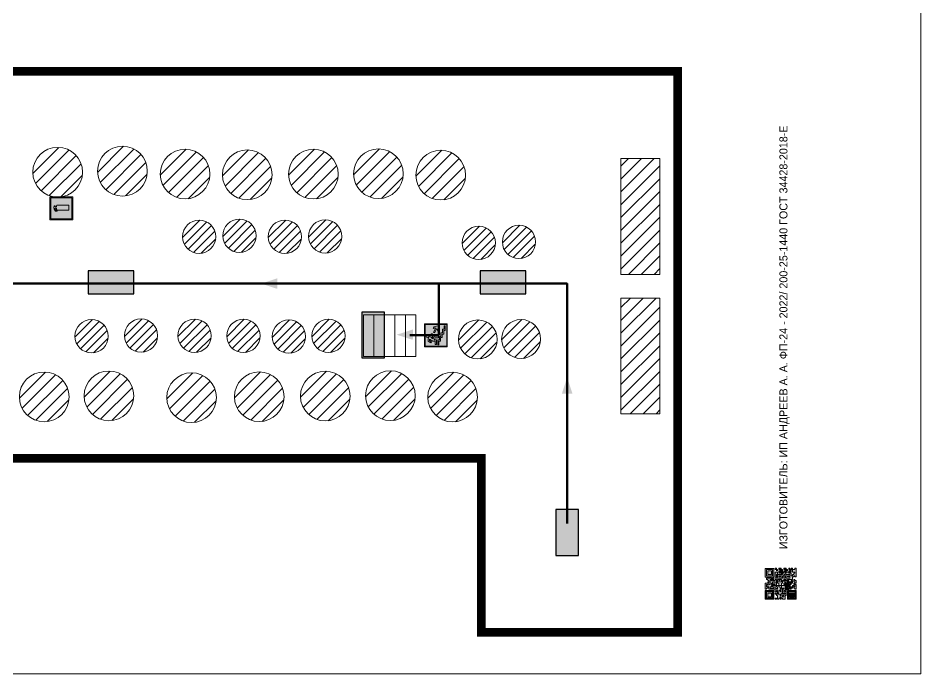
# Model space of a CAD drawing. Header units: millimetres. Extents: x 13810 to 67229, y 12374 to 21950.
# Drawn here: x 42202.8 to 42518.5, y 13759.9 to 13989.2 of the extents above; entities that cross this region are included whole.
import ezdxf

# ---------------------------------------------------------------- set-up
doc = ezdxf.new("R2010")
doc.units = ezdxf.units.MM
doc.layers.add('План_Штампы', color=7, linetype='Continuous')
doc.styles.add('обычный', font='arial.ttf')

# ---------------------------------------------------------------- blocks, each defined once
blk = doc.blocks.new('A$C32E8229D')
at = {"true_color": 0xffffff}
blk.add_hatch(color=7, dxfattribs=at).paths.add_polyline_path([(0, 0), (0, -8), (16, -8), (16, 0)])
h = blk.add_hatch(color=126)
h.paths.add_polyline_path([(0.2, -0.2), (15.8, -0.2), (15.8, -7.8), (0.2, -7.8)])
h.paths.add_polyline_path([(13.49, -2.05), (12.08, -2.05), (11.37, -2.63, 0.162397), (11.29, -2.84), (11.29, -3.63), (10.35, -3.63), (10.35, -4.05), (11.68, -4.05), (11.68, -3.48), (12.26, -4.28), (11.29, -5.1), (11.29, -6.78), (11.85, -6.78), (11.85, -5.44), (12.8, -4.64), (12.8, -5.94), (14.46, -5.94), (14.46, -5.39), (13.45, -5.39), (13.45, -3.97), (12.46, -2.59), (13.15, -2.59), (13.69, -3.34), (14.18, -3)], flags=16)
h.paths.add_polyline_path([(10.74, -1.82, 1), (11.8, -1.82, 1)], flags=16)
h.paths.add_polyline_path([(9.39, -3.59), (5.99, -3.59), (6.56, -3.03), (5.91, -3.03), (5.1, -3.83), (5.91, -4.64), (6.56, -4.64), (5.99, -4.09), (9.39, -4.09)], flags=16)
h.paths.add_polyline_path([(4.29, -1.08), (1.72, -1.08), (1.72, -6.6), (4.29, -6.6)], flags=16)
at = {"color": 126}
blk.add_lwpolyline([(16, -8), (0, -8), (0, 0), (16, 0)], close=True, dxfattribs=at)
blk = doc.blocks.new('A$C7B4425F7')
at = {"true_color": 0xffffff}
blk.add_hatch(color=7, dxfattribs=at).paths.add_polyline_path([(0, 0), (-16, 0), (-16, -8), (0, -8)])
h = blk.add_hatch(color=126)
h.paths.add_polyline_path([(-0.2, -0.2), (-15.8, -0.2), (-15.8, -7.8), (-0.2, -7.8)])
h.paths.add_polyline_path([(-11.76, -2.03), (-11.76, -3.66), (-11.17, -3.66, -0.568275), (-11.17, -6.18), (-12.58, -6.18), (-12.58, -2.03)], flags=16)
h.paths.add_polyline_path([(-13.33, -4.12, -0.495768), (-13.59, -6.18), (-15.03, -6.18), (-15.03, -2.03), (-13.59, -2.03, -0.487973)], flags=16)
h.paths.add_polyline_path([(-10.25, -2.03), (-9.48, -2.03), (-9.48, -6.18), (-10.25, -6.18)], flags=16)
h.paths.add_polyline_path([(-13.84, -3.69), (-14.24, -3.69), (-14.24, -3.03), (-13.9, -3.03, -0.692621)], flags=0)
h.paths.add_polyline_path([(-9.15, -2.03), (-8.4, -2.03), (-8.04, -3.07), (-7.68, -2.03), (-6.93, -2.03), (-7.64, -4.1), (-6.93, -6.18), (-7.68, -6.18), (-8.04, -5.14), (-8.4, -6.18), (-9.15, -6.18), (-8.44, -4.1)], flags=16)
h.paths.add_polyline_path([(-11.76, -4.46), (-11.42, -4.46, -0.692621), (-11.36, -5.12), (-11.76, -5.12)], flags=0)
h.paths.add_polyline_path([(-13.9, -5.2), (-14.24, -5.2), (-14.24, -4.55), (-13.84, -4.55, -0.708038)], flags=0)
edge = h.paths.add_edge_path(flags=16)
edge.add_ellipse((-5.51, -4.08), major_axis=(0, 2.05), ratio=0.586184, start_angle=0, end_angle=360)
edge = h.paths.add_edge_path(flags=0)
edge.add_ellipse((-5.51, -4.08), major_axis=(0, 1.14), ratio=0.454828, start_angle=0, end_angle=360)
h.paths.add_polyline_path([(-4.13, -4.96, 0.377264), (-3.48, -4.52, 0.0555), (-3.16, -2.03), (-1.66, -2.03), (-1.66, -4.96), (-0.96, -4.96), (-0.96, -7.01), (-1.75, -7.01), (-1.75, -6.18), (-3.3, -6.18), (-3.3, -7.02), (-4.13, -7.02)], flags=16)
h.paths.add_polyline_path([(-2.73, -2.91), (-2.28, -2.91), (-2.28, -4.96), (-3.05, -4.96, 0.079136)], flags=0)
at = {"color": 126}
blk.add_lwpolyline([(-16, -8), (0, -8), (0, 0), (-16, 0)], close=True, dxfattribs=at)
blk = doc.blocks.new('вниз')
at = {"lineweight": 0, "true_color": 0xffffff}
h = blk.add_hatch(color=7, dxfattribs=at)
h.dxf.hatch_style = 1
h.paths.add_polyline_path([(40994.51, -4472.22), (40986.51, -4472.22), (40986.51, -4480.22), (40994.51, -4480.22)])
h.paths.add_polyline_path([(40994.31, -4472.42), (40994.31, -4480.01), (40986.71, -4480.01), (40986.71, -4472.42)], flags=16)
h.paths.add_polyline_path([(40988.43, -4473.53), (40989.43, -4473.53), (40990.19, -4473.96), (40990.19, -4474.6), (40991, -4474.6), (40991, -4475.06), (40989.73, -4475.06), (40989.73, -4474.46), (40989.3, -4475.18), (40990.17, -4475.7), (40990.17, -4477.11), (40989.63, -4477.11), (40989.63, -4476.01), (40988.94, -4475.59), (40988.94, -4476.46), (40988.94, -4476.46), (40987.47, -4476.46), (40987.26, -4476.46), (40987.26, -4475.92), (40988.4, -4475.92), (40988.4, -4475.2), (40989.1, -4473.99), (40988.66, -4473.99), (40988.24, -4474.7), (40987.86, -4474.47), (40988.41, -4473.56)], flags=0)
h.paths.add_polyline_path([(40990.55, -4473.29, -1), (40989.69, -4473.29, -1)], flags=0)
h.paths.add_polyline_path([(40988.85, -4476.89), (40988.85, -4477.43), (40990.1, -4477.43), (40990.1, -4477.99), (40991.34, -4477.99), (40991.34, -4478.54), (40992.59, -4478.54), (40992.59, -4479.09), (40993.83, -4479.09), (40993.83, -4479.52), (40992.17, -4479.52), (40992.17, -4478.97), (40990.91, -4478.97), (40990.91, -4478.41), (40989.68, -4478.41), (40989.68, -4477.86), (40988.43, -4477.86), (40988.43, -4477.31), (40987.6, -4477.31), (40987.18, -4477.31), (40987.18, -4476.89)], flags=0)
h.paths.add_polyline_path([(40991.61, -4475.33), (40993.12, -4476.2), (40992.9, -4475.27), (40993.48, -4475.6), (40993.83, -4476.88), (40992.56, -4477.22), (40991.97, -4476.88), (40992.9, -4476.61), (40991.38, -4475.74), (40991.58, -4475.39)], flags=0)
h.paths.add_polyline_path([(40990.19, -4473.96), (40989.43, -4473.53), (40988.43, -4473.53), (40988.41, -4473.56), (40987.86, -4474.47), (40988.24, -4474.7), (40988.66, -4473.99), (40989.1, -4473.99), (40988.4, -4475.2), (40988.4, -4475.92), (40987.26, -4475.92), (40987.26, -4476.46), (40987.47, -4476.46), (40988.94, -4476.46), (40988.94, -4476.27), (40988.94, -4475.59), (40989.63, -4476.01), (40989.63, -4477.11), (40990.17, -4477.11), (40990.17, -4475.7), (40989.3, -4475.18), (40989.73, -4474.46), (40989.73, -4475.06), (40991, -4475.06), (40991, -4474.6), (40990.19, -4474.6)], flags=0)
h.paths.add_polyline_path([(40990.55, -4473.29, 1), (40989.69, -4473.29, 1)], flags=0)
h.paths.add_polyline_path([(40991.61, -4475.33), (40991.58, -4475.39), (40991.38, -4475.74), (40992.9, -4476.61), (40991.97, -4476.88), (40992.56, -4477.22), (40993.83, -4476.88), (40993.48, -4475.6), (40992.9, -4475.27), (40993.12, -4476.2)], flags=0)
h.paths.add_polyline_path([(40990.1, -4477.43), (40988.85, -4477.43), (40988.85, -4476.89), (40987.18, -4476.89), (40987.18, -4477.31), (40987.6, -4477.31), (40988.43, -4477.31), (40988.43, -4477.86), (40989.68, -4477.86), (40989.68, -4478.41), (40990.91, -4478.41), (40990.91, -4478.97), (40992.17, -4478.97), (40992.17, -4479.52), (40993.83, -4479.52), (40993.83, -4479.09), (40992.59, -4479.09), (40992.59, -4478.54), (40991.34, -4478.54), (40991.34, -4477.99), (40990.1, -4477.99)], flags=0)
at = {"lineweight": 0}
h = blk.add_hatch(color=126, dxfattribs=at)
h.dxf.hatch_style = 1
h.paths.add_polyline_path([(40994.31, -4472.42), (40986.71, -4472.42), (40986.71, -4480.01), (40994.31, -4480.01)])
h.paths.add_polyline_path([(40988.43, -4473.53), (40989.43, -4473.53), (40990.19, -4473.96), (40990.19, -4474.6), (40991, -4474.6), (40991, -4475.06), (40989.73, -4475.06), (40989.73, -4474.46), (40989.3, -4475.18), (40990.17, -4475.7), (40990.17, -4477.11), (40989.63, -4477.11), (40989.63, -4476.01), (40988.94, -4475.59), (40988.94, -4476.46), (40988.94, -4476.46), (40987.47, -4476.46), (40987.26, -4476.46), (40987.26, -4475.92), (40988.4, -4475.92), (40988.4, -4475.2), (40989.1, -4473.99), (40988.66, -4473.99), (40988.24, -4474.7), (40987.86, -4474.47), (40988.41, -4473.56)], flags=16)
h.paths.add_polyline_path([(40990.55, -4473.29, -1), (40989.69, -4473.29, -1)], flags=16)
h.paths.add_polyline_path([(40988.85, -4476.89), (40988.85, -4477.43), (40990.1, -4477.43), (40990.1, -4477.99), (40991.34, -4477.99), (40991.34, -4478.54), (40992.59, -4478.54), (40992.59, -4479.09), (40993.83, -4479.09), (40993.83, -4479.52), (40992.17, -4479.52), (40992.17, -4478.97), (40990.91, -4478.97), (40990.91, -4478.41), (40989.68, -4478.41), (40989.68, -4477.86), (40988.43, -4477.86), (40988.43, -4477.31), (40987.6, -4477.31), (40987.18, -4477.31), (40987.18, -4476.89)], flags=16)
h.paths.add_polyline_path([(40991.61, -4475.33), (40993.12, -4476.2), (40992.9, -4475.27), (40993.48, -4475.6), (40993.83, -4476.88), (40992.56, -4477.22), (40991.97, -4476.88), (40992.9, -4476.61), (40991.38, -4475.74), (40991.58, -4475.39)], flags=16)
at = {"lineweight": 0, "true_color": 0xffffff}
h = blk.add_hatch(color=7, dxfattribs=at)
h.dxf.hatch_style = 1
h.paths.add_polyline_path([(40989.73, -4474.46), (40989.73, -4475.06), (40991, -4475.06), (40991, -4474.6), (40990.19, -4474.6), (40990.19, -4473.96), (40989.43, -4473.53), (40988.43, -4473.53), (40988.41, -4473.56), (40987.86, -4474.47), (40988.24, -4474.7), (40988.66, -4473.99), (40989.1, -4473.99), (40988.4, -4475.2), (40988.4, -4475.92), (40987.26, -4475.92), (40987.26, -4476.46), (40987.47, -4476.46), (40988.94, -4476.46), (40988.94, -4475.59), (40989.63, -4476.01), (40989.63, -4477.11), (40990.17, -4477.11), (40990.17, -4475.7), (40989.3, -4475.18)])
h.paths.add_polyline_path([(40989.69, -4473.29, 1), (40990.55, -4473.29, 1)])
h.paths.add_polyline_path([(40991.61, -4475.33), (40991.58, -4475.39), (40991.38, -4475.74), (40992.9, -4476.61), (40991.97, -4476.88), (40992.56, -4477.22), (40993.83, -4476.88), (40993.48, -4475.6), (40992.9, -4475.27), (40993.12, -4476.2)])
h.paths.add_polyline_path([(40990.1, -4477.43), (40988.85, -4477.43), (40988.85, -4476.89), (40987.18, -4476.89), (40987.18, -4477.31), (40987.6, -4477.31), (40988.43, -4477.31), (40988.43, -4477.86), (40989.68, -4477.86), (40989.68, -4478.41), (40990.91, -4478.41), (40990.91, -4478.97), (40992.17, -4478.97), (40992.17, -4479.52), (40993.83, -4479.52), (40993.83, -4479.09), (40992.59, -4479.09), (40992.59, -4478.54), (40991.34, -4478.54), (40991.34, -4477.99), (40990.1, -4477.99)])
at = {"color": 126, "lineweight": 0}
for points in [[(40986.51, -4472.22), (40994.51, -4472.22), (40994.51, -4480.22), (40986.51, -4480.22)], [(40986.71, -4472.42), (40994.31, -4472.42), (40994.31, -4480.01), (40986.71, -4480.01)]]:
    blk.add_lwpolyline(points, close=True, dxfattribs=at)
for points in [[(40987.47, -4476.46), (40987.26, -4476.46), (40987.26, -4475.92), (40988.4, -4475.92), (40988.4, -4475.2), (40989.1, -4473.99), (40988.66, -4473.99), (40988.24, -4474.7), (40987.86, -4474.47), (40988.41, -4473.56), (40988.43, -4473.53), (40989.43, -4473.53), (40990.19, -4473.96), (40990.19, -4474.6), (40991, -4474.6), (40991, -4475.06), (40989.73, -4475.06), (40989.73, -4474.46), (40989.3, -4475.18), (40990.17, -4475.7), (40990.17, -4477.11), (40989.63, -4477.11), (40989.63, -4476.01), (40988.94, -4475.59), (40988.94, -4476.46)], [(40987.47, -4476.46), (40988.94, -4476.46), (40988.94, -4476.27)], [(40991.58, -4475.39), (40991.38, -4475.74), (40992.9, -4476.61), (40991.97, -4476.88), (40992.56, -4477.22), (40993.83, -4476.88), (40993.48, -4475.6), (40992.9, -4475.27), (40993.12, -4476.2), (40991.61, -4475.33), (40991.58, -4475.39)], [(40987.6, -4477.31), (40987.18, -4477.31), (40987.18, -4476.89), (40988.85, -4476.89), (40988.85, -4477.43), (40990.1, -4477.43), (40990.1, -4477.99), (40991.34, -4477.99), (40991.34, -4478.54), (40992.59, -4478.54), (40992.59, -4479.09), (40993.83, -4479.09), (40993.83, -4479.52), (40992.17, -4479.52), (40992.17, -4478.97), (40990.91, -4478.97), (40990.91, -4478.41), (40989.68, -4478.41), (40989.68, -4477.86), (40988.43, -4477.86), (40988.43, -4477.31), (40987.6, -4477.31)]]:
    blk.add_lwpolyline(points, dxfattribs=at)
blk.add_circle((40990.12, -4473.29), 0.432, dxfattribs=at)
blk = doc.blocks.new('QR')
at = {"lineweight": 0}
h = blk.add_hatch(color=256, dxfattribs=at)
h.dxf.hatch_style = 1
h.paths.add_polyline_path([(9241.16, 2687.38), (9242.01, 2687.38), (9242.01, 2687.83), (9241.59, 2687.83), (9241.59, 2688.68), (9239.45, 2688.68), (9239.45, 2688.25), (9239.86, 2688.25), (9239.86, 2687.83), (9240.29, 2687.83), (9240.29, 2688.25), (9241.16, 2688.25), (9241.16, 2687.83), (9240.29, 2687.83), (9240.29, 2687.38), (9239.45, 2687.38), (9239.45, 2685.22), (9238.57, 2685.22), (9238.57, 2684.8), (9239.02, 2684.8), (9239.02, 2684.37), (9238.13, 2684.37), (9238.13, 2683.92), (9239.02, 2683.92), (9239.02, 2683.5), (9239.44, 2683.5), (9239.44, 2682.64), (9239.87, 2682.64), (9239.87, 2682.18), (9239.44, 2682.18), (9239.44, 2682.64), (9238.13, 2682.64), (9238.13, 2681.76), (9237.71, 2681.76), (9237.71, 2682.64), (9238.13, 2682.64), (9238.13, 2683.07), (9237.27, 2683.07), (9237.27, 2683.51), (9237.71, 2683.51), (9237.71, 2684.37), (9238.13, 2684.37), (9238.13, 2685.22), (9237.71, 2685.22), (9237.71, 2684.8), (9237.28, 2684.8), (9237.28, 2684.38), (9235.98, 2684.38), (9235.98, 2683.92), (9236.4, 2683.92), (9236.4, 2683.49), (9236.84, 2683.49), (9236.84, 2683.07), (9236.4, 2683.07), (9236.4, 2682.64), (9235.98, 2682.64), (9235.98, 2681.76), (9237.29, 2681.76), (9237.29, 2681.33), (9239.43, 2681.33), (9239.43, 2681.76), (9240.74, 2681.76), (9240.74, 2683.05), (9239.87, 2683.05), (9239.87, 2683.5), (9240.29, 2683.5), (9240.29, 2683.91), (9240.74, 2683.91), (9240.74, 2684.81), (9240.29, 2684.81), (9240.29, 2684.79), (9240.29, 2684.37), (9239.45, 2684.37), (9239.45, 2684.8), (9239.87, 2684.8), (9239.87, 2685.21), (9240.74, 2685.21), (9240.74, 2686.1), (9240.29, 2686.1), (9240.29, 2685.64), (9239.86, 2685.64), (9239.86, 2686.95), (9240.29, 2686.95), (9240.29, 2686.52), (9240.74, 2686.52), (9240.74, 2686.1), (9241.16, 2686.1), (9241.16, 2686.53), (9241.59, 2686.53), (9241.59, 2686.1), (9242.02, 2686.1), (9242.02, 2685.21), (9241.59, 2685.21), (9241.59, 2686.1), (9241.16, 2686.1), (9241.16, 2685.21), (9240.74, 2685.21), (9240.74, 2684.81), (9242.89, 2684.81), (9242.89, 2685.22), (9242.47, 2685.22), (9242.47, 2686.11), (9242.89, 2686.11), (9242.89, 2686.52), (9242.46, 2686.52), (9242.46, 2686.95), (9242.89, 2686.95), (9242.89, 2686.52), (9243.32, 2686.52), (9243.32, 2688.26), (9242.9, 2688.26), (9242.9, 2687.83), (9242.47, 2687.83), (9242.47, 2687.38), (9242.01, 2687.38), (9242.01, 2686.94), (9241.16, 2686.94)])
h.paths.add_polyline_path([(9239.02, 2682.18), (9239.02, 2681.76), (9238.54, 2681.76), (9238.54, 2682.18)], flags=16)
h.paths.add_polyline_path([(9237.27, 2682.65), (9237.27, 2682.19), (9236.83, 2682.19), (9236.83, 2682.65)], flags=16)
h = blk.add_hatch(color=256, dxfattribs=at)
h.dxf.hatch_style = 1
h.paths.add_polyline_path([(9238.15, 2687.83), (9236.83, 2687.83), (9236.83, 2686.52), (9238.15, 2686.52)], flags=0)
h.paths.add_polyline_path([(9239.01, 2685.65), (9239.01, 2688.68), (9235.98, 2688.68), (9235.98, 2685.65)])
h.paths.add_polyline_path([(9236.41, 2686.1), (9236.41, 2688.26), (9238.56, 2688.26), (9238.56, 2686.1)], flags=16)
h.paths.add_polyline_path([(9236.83, 2686.52), (9236.83, 2687.83), (9238.15, 2687.83), (9238.15, 2686.52)], flags=0)
h = blk.add_hatch(color=256, dxfattribs=at)
h.dxf.hatch_style = 1
h.paths.add_polyline_path([(9238.15, 2686.52), (9238.15, 2687.83), (9236.83, 2687.83), (9236.83, 2686.52)])
h.paths.add_polyline_path([(9245.91, 2686.52), (9245.91, 2687.83), (9244.59, 2687.83), (9244.59, 2686.52)], flags=0)
h.paths.add_polyline_path([(9246.77, 2685.65), (9246.77, 2688.68), (9243.74, 2688.68), (9243.74, 2685.65)])
h.paths.add_polyline_path([(9244.17, 2686.1), (9244.17, 2688.26), (9246.32, 2688.26), (9246.32, 2686.1)], flags=16)
h.paths.add_polyline_path([(9244.59, 2686.52), (9244.59, 2687.83), (9245.91, 2687.83), (9245.91, 2686.52)], flags=0)
h = blk.add_hatch(color=256, dxfattribs=at)
h.dxf.hatch_style = 1
h.paths.add_polyline_path([(9240.75, 2681.76), (9240.75, 2681.35), (9241.17, 2681.35), (9241.17, 2681.76)])
h.paths.add_polyline_path([(9241.6, 2682.18), (9241.17, 2682.18), (9241.17, 2681.76), (9241.6, 2681.76)])
h.paths.add_polyline_path([(9242.47, 2681.34), (9242.47, 2682.19), (9242.02, 2682.19), (9242.02, 2681.76), (9241.6, 2681.76), (9241.6, 2681.34)])
h.paths.add_polyline_path([(9239.87, 2678.3), (9239.44, 2678.3), (9239.44, 2677.89), (9241.17, 2677.89), (9241.17, 2678.3), (9240.28, 2678.3), (9240.28, 2678.73), (9239.87, 2678.73)])
h.paths.add_polyline_path([(9240.75, 2678.73), (9240.75, 2679.19), (9240.28, 2679.19), (9240.28, 2678.73)])
h.paths.add_polyline_path([(9241.6, 2678.73), (9241.17, 2678.73), (9241.17, 2678.3), (9241.6, 2678.3)])
h.paths.add_polyline_path([(9242.02, 2678.3), (9241.6, 2678.3), (9241.6, 2677.89), (9242.48, 2677.89), (9242.48, 2678.31), (9242.9, 2678.31), (9242.9, 2678.73), (9242.02, 2678.73)])
h.paths.add_polyline_path([(9246.36, 2684.37), (9246.36, 2684.79), (9245.93, 2684.79), (9245.93, 2684.37)])
h.paths.add_polyline_path([(9246.78, 2685.2), (9246.36, 2685.2), (9246.36, 2684.79), (9246.78, 2684.79)])
h.paths.add_polyline_path([(9245.91, 2687.83), (9244.59, 2687.83), (9244.59, 2686.52), (9245.91, 2686.52)])
h = blk.add_hatch(color=256, dxfattribs=at)
h.dxf.hatch_style = 1
h.paths.add_polyline_path([(9243.32, 2686.11), (9242.89, 2686.11), (9242.89, 2685.64), (9243.32, 2685.64)])
h.paths.add_polyline_path([(9239.02, 2683.07), (9239.02, 2683.5), (9238.56, 2683.5), (9238.56, 2683.07)])
h.paths.add_polyline_path([(9236.4, 2684.8), (9236.4, 2685.22), (9235.98, 2685.22), (9235.98, 2684.8)])
h.paths.add_polyline_path([(9236.4, 2683.07), (9236.4, 2683.49), (9235.98, 2683.49), (9235.98, 2683.07)])
h = blk.add_hatch(color=256, dxfattribs=at)
h.dxf.hatch_style = 1
h.paths.add_polyline_path([(9243.32, 2682.64), (9243.32, 2683.07), (9244.62, 2683.07), (9244.62, 2684.37), (9243.74, 2684.37), (9243.74, 2684.8), (9244.62, 2684.8), (9244.62, 2684.37), (9245.48, 2684.37), (9245.48, 2685.22), (9243.32, 2685.22), (9243.32, 2683.5), (9242.89, 2683.5), (9242.89, 2683.06), (9242.01, 2683.06), (9242.01, 2683.91), (9242.47, 2683.91), (9242.47, 2683.5), (9242.89, 2683.5), (9242.89, 2684.38), (9241.59, 2684.38), (9241.59, 2683.91), (9240.74, 2683.91), (9240.74, 2683.05), (9241.59, 2683.05), (9241.59, 2682.64), (9242.47, 2682.64), (9242.47, 2682.19), (9242.91, 2682.19), (9242.91, 2681.34), (9242.48, 2681.34), (9242.48, 2680.91), (9242.91, 2680.91), (9242.91, 2679.17), (9243.75, 2679.17), (9243.75, 2678.73), (9244.2, 2678.73), (9244.2, 2678.3), (9243.75, 2678.3), (9243.75, 2677.88), (9246.78, 2677.88), (9246.78, 2678.3), (9246.35, 2678.3), (9246.35, 2679.19), (9245.48, 2679.19), (9245.48, 2678.31), (9245.05, 2678.31), (9245.05, 2678.73), (9244.62, 2678.73), (9244.62, 2679.19), (9244.2, 2679.19), (9244.2, 2679.61), (9245.05, 2679.61), (9245.05, 2680.46), (9245.48, 2680.46), (9245.48, 2681.34), (9245.04, 2681.34), (9245.04, 2681.76), (9244.63, 2681.76), (9244.63, 2682.19), (9244.21, 2682.19), (9244.21, 2681.76), (9243.32, 2681.76), (9243.32, 2682.19), (9244.21, 2682.19), (9244.21, 2682.64)])
h.paths.add_polyline_path([(9243.75, 2683.49), (9243.75, 2683.92), (9244.21, 2683.92), (9244.21, 2683.49)], flags=16)
h.paths.add_polyline_path([(9243.32, 2681.34), (9244.63, 2681.34), (9244.63, 2680.04), (9243.32, 2680.04)], flags=16)
h.paths.add_polyline_path([(9243.76, 2680.89), (9244.18, 2680.89), (9244.18, 2680.48), (9243.76, 2680.48)], flags=0)
h = blk.add_hatch(color=256, dxfattribs=at)
h.dxf.hatch_style = 1
h.paths.add_polyline_path([(9246.36, 2683.07), (9246.78, 2683.07), (9246.78, 2683.92), (9246.36, 2683.92), (9246.36, 2683.49), (9245.92, 2683.49), (9245.92, 2683.92), (9245.06, 2683.92), (9245.06, 2683.49), (9245.48, 2683.49), (9245.48, 2683.07), (9244.62, 2683.07), (9244.62, 2682.65), (9245.05, 2682.65), (9245.05, 2682.18), (9245.48, 2682.18), (9245.48, 2682.65), (9246.36, 2682.65)])
h.paths.add_polyline_path([(9246.78, 2682.18), (9246.36, 2682.18), (9246.36, 2681.75), (9245.92, 2681.75), (9245.92, 2682.18), (9245.48, 2682.18), (9245.48, 2681.34), (9245.48, 2681.34), (9245.94, 2681.34), (9245.94, 2680.91), (9246.36, 2680.91), (9246.36, 2681.34), (9246.78, 2681.34)])
h = blk.add_hatch(color=256, dxfattribs=at)
h.dxf.hatch_style = 1
h.paths.add_polyline_path([(9235.98, 2680.9), (9235.98, 2677.86), (9239.02, 2677.86), (9239.02, 2680.9)])
h.paths.add_polyline_path([(9238.57, 2680.48), (9238.57, 2678.32), (9236.41, 2678.32), (9236.41, 2680.48)], flags=16)
h.paths.add_polyline_path([(9238.15, 2680.05), (9238.15, 2678.74), (9236.83, 2678.74), (9236.83, 2680.05)], flags=0)
h = blk.add_hatch(color=256, dxfattribs=at)
h.dxf.hatch_style = 1
h.paths.add_polyline_path([(9242.02, 2680.46), (9242.48, 2680.46), (9242.48, 2680.91), (9241.58, 2680.91), (9241.58, 2681.35), (9241.17, 2681.35), (9241.17, 2680.91), (9240.75, 2680.91), (9240.75, 2681.33), (9239.43, 2681.33), (9239.43, 2680.46), (9239.86, 2680.46), (9239.86, 2680.92), (9240.3, 2680.92), (9240.3, 2680.46), (9239.86, 2680.46), (9239.86, 2680.04), (9239.44, 2680.04), (9239.44, 2679.62), (9239.86, 2679.62), (9239.86, 2679.19), (9240.29, 2679.19), (9240.29, 2680.03), (9241.18, 2680.03), (9241.18, 2680.47), (9241.6, 2680.47), (9241.6, 2680.03), (9241.18, 2680.03), (9241.18, 2679.61), (9241.6, 2679.61), (9241.6, 2679.19), (9242.47, 2679.19), (9242.47, 2679.6), (9242.02, 2679.6)])
h = blk.add_hatch(color=256, dxfattribs=at)
h.dxf.hatch_style = 1
h.paths.add_polyline_path([(9244.18, 2680.48), (9244.18, 2680.89), (9243.76, 2680.89), (9243.76, 2680.48)])
h = blk.add_hatch(color=256, dxfattribs=at)
h.dxf.hatch_style = 1
h.paths.add_polyline_path([(9245.93, 2680.04), (9245.93, 2680.46), (9245.48, 2680.46), (9245.48, 2679.62), (9246.35, 2679.62), (9246.35, 2680.04)])
h.paths.add_polyline_path([(9246.78, 2680.04), (9246.78, 2680.46), (9246.35, 2680.46), (9246.35, 2680.04)])
h.paths.add_polyline_path([(9246.78, 2679.18), (9246.78, 2679.62), (9246.35, 2679.62), (9246.35, 2679.18)])
h = blk.add_hatch(color=256, dxfattribs=at)
h.dxf.hatch_style = 1
h.paths.add_polyline_path([(9238.15, 2680.05), (9236.83, 2680.05), (9236.83, 2678.74), (9238.15, 2678.74)])
for points in [[(9237.71, 2685.22), (9238.13, 2685.22), (9238.13, 2684.37), (9237.71, 2684.37), (9237.71, 2683.51), (9237.27, 2683.51), (9237.27, 2683.07), (9238.13, 2683.07), (9238.13, 2682.64), (9237.71, 2682.64), (9237.71, 2681.76), (9238.13, 2681.76), (9238.13, 2682.64), (9239.44, 2682.64), (9239.44, 2683.5), (9239.02, 2683.5), (9239.02, 2683.07), (9238.56, 2683.07), (9238.56, 2683.5), (9239.02, 2683.5), (9239.02, 2683.92), (9238.13, 2683.92), (9238.13, 2684.37), (9239.02, 2684.37), (9239.02, 2684.8), (9238.57, 2684.8), (9238.57, 2685.22), (9239.45, 2685.22), (9239.45, 2687.38), (9240.29, 2687.38), (9240.29, 2687.83), (9239.86, 2687.83), (9239.86, 2688.25), (9239.45, 2688.25), (9239.45, 2688.68), (9241.59, 2688.68), (9241.59, 2687.83), (9242.01, 2687.83), (9242.01, 2687.38), (9242.47, 2687.38), (9242.47, 2687.83), (9242.9, 2687.83), (9242.9, 2688.26), (9243.32, 2688.26), (9243.32, 2686.52), (9242.89, 2686.52), (9242.89, 2686.11), (9243.32, 2686.11), (9243.32, 2685.64), (9242.89, 2685.64), (9242.89, 2686.11), (9242.47, 2686.11), (9242.47, 2685.22), (9242.89, 2685.22), (9242.89, 2684.81), (9240.74, 2684.81), (9240.74, 2683.91), (9241.59, 2683.91), (9241.59, 2684.38), (9242.89, 2684.38), (9242.89, 2683.5), (9242.47, 2683.5), (9242.47, 2683.91), (9242.01, 2683.91), (9242.01, 2683.06), (9242.89, 2683.06), (9242.89, 2683.5), (9243.32, 2683.5), (9243.32, 2685.22), (9245.48, 2685.22), (9245.48, 2684.37), (9244.62, 2684.37), (9244.62, 2683.07), (9245.48, 2683.07), (9245.48, 2683.49), (9245.06, 2683.49), (9245.06, 2683.92), (9245.92, 2683.92), (9245.92, 2683.49), (9246.36, 2683.49), (9246.36, 2683.92), (9246.78, 2683.92), (9246.78, 2683.07), (9246.36, 2683.07), (9246.36, 2682.65), (9245.48, 2682.65), (9245.48, 2682.18), (9245.92, 2682.18), (9245.92, 2681.75), (9246.36, 2681.75), (9246.36, 2682.18), (9246.78, 2682.18), (9246.78, 2681.34), (9246.36, 2681.34), (9246.36, 2680.91), (9245.94, 2680.91), (9245.94, 2681.34), (9245.48, 2681.34), (9245.48, 2680.46), (9245.93, 2680.46), (9245.93, 2680.04), (9246.35, 2680.04), (9246.35, 2680.46), (9246.78, 2680.46), (9246.78, 2680.04), (9246.78, 2680.04), (9246.35, 2680.04), (9246.35, 2679.62), (9246.78, 2679.62), (9246.78, 2679.18), (9246.35, 2679.18), (9246.35, 2678.3), (9246.78, 2678.3), (9246.78, 2677.88), (9243.75, 2677.88), (9243.75, 2678.3), (9244.2, 2678.3), (9244.2, 2678.73), (9243.75, 2678.73), (9243.75, 2679.17), (9242.91, 2679.17), (9242.91, 2680.91), (9242.48, 2680.91), (9242.48, 2680.46), (9242.02, 2680.46), (9242.02, 2679.6), (9242.47, 2679.6), (9242.47, 2679.19), (9241.6, 2679.19), (9241.6, 2679.61), (9241.18, 2679.61), (9241.18, 2680.03), (9240.29, 2680.03), (9240.29, 2679.19), (9240.75, 2679.19), (9240.75, 2678.73), (9240.28, 2678.73), (9240.28, 2678.3), (9241.17, 2678.3), (9241.17, 2678.73), (9241.6, 2678.73), (9241.6, 2678.3), (9242.02, 2678.3), (9242.02, 2678.73), (9242.9, 2678.73), (9242.9, 2678.31), (9242.48, 2678.31), (9242.48, 2677.89), (9241.6, 2677.89), (9241.6, 2678.3), (9241.17, 2678.3), (9241.17, 2677.89), (9239.44, 2677.89), (9239.44, 2678.3), (9239.87, 2678.3), (9239.87, 2678.73), (9240.28, 2678.73), (9240.28, 2679.19), (9240.29, 2679.19), (9239.86, 2679.19), (9239.86, 2679.62), (9239.44, 2679.62), (9239.44, 2680.04), (9239.86, 2680.04), (9239.86, 2680.46), (9239.43, 2680.46), (9239.43, 2681.33), (9237.29, 2681.33), (9237.29, 2681.76), (9235.98, 2681.76), (9235.98, 2682.64), (9236.4, 2682.64), (9236.4, 2683.07), (9235.98, 2683.07), (9235.98, 2683.49), (9236.4, 2683.49), (9236.4, 2683.92), (9235.98, 2683.92), (9235.98, 2684.38), (9237.28, 2684.38), (9237.28, 2684.8), (9237.71, 2684.8), (9237.71, 2685.22), (9237.92, 2685.22)], [(9240.74, 2686.1), (9240.74, 2686.52), (9240.29, 2686.52), (9240.29, 2686.95), (9239.86, 2686.95), (9239.86, 2685.64), (9240.29, 2685.64), (9240.29, 2686.1), (9240.74, 2686.1), (9240.74, 2686.52)], [(9240.74, 2685.21), (9239.87, 2685.21), (9239.87, 2684.8), (9239.45, 2684.8), (9239.45, 2684.37), (9240.29, 2684.37), (9240.29, 2684.79), (9240.29, 2684.81), (9240.74, 2684.81), (9240.74, 2685.21), (9239.87, 2685.21)], [(9240.74, 2683.91), (9240.29, 2683.91), (9240.29, 2683.5), (9239.87, 2683.5), (9239.87, 2683.05), (9240.74, 2683.05), (9240.74, 2683.91)], [(9244.62, 2684.37), (9244.62, 2684.8), (9243.74, 2684.8), (9243.74, 2684.37), (9244.62, 2684.37)], [(9240.74, 2683.05), (9240.74, 2681.76), (9239.43, 2681.76), (9239.43, 2681.33), (9240.75, 2681.33), (9240.75, 2681.35), (9240.75, 2680.91), (9241.17, 2680.91), (9241.17, 2681.35), (9241.58, 2681.35), (9241.58, 2680.91), (9242.48, 2680.91), (9242.48, 2681.34), (9242.91, 2681.34), (9242.91, 2682.19), (9242.47, 2682.19), (9242.47, 2682.64), (9241.59, 2682.64), (9241.59, 2683.05), (9240.74, 2683.05)], [(9239.86, 2680.46), (9239.86, 2680.92), (9240.3, 2680.92), (9240.3, 2680.46), (9239.86, 2680.46)], [(9241.6, 2681.76), (9242.02, 2681.76), (9242.02, 2682.19), (9242.47, 2682.19), (9242.47, 2681.34), (9241.6, 2681.34), (9241.6, 2681.76)], [(9244.62, 2683.07), (9243.32, 2683.07), (9243.32, 2682.64), (9244.21, 2682.64), (9244.21, 2682.19), (9243.32, 2682.19), (9243.32, 2681.76), (9244.21, 2681.76), (9244.21, 2682.19), (9244.63, 2682.19), (9244.63, 2681.76), (9245.04, 2681.76), (9245.04, 2681.34), (9245.48, 2681.34)], [(9245.48, 2680.46), (9245.05, 2680.46), (9245.05, 2679.61), (9244.2, 2679.61), (9244.2, 2679.19), (9244.62, 2679.19), (9244.62, 2678.73), (9245.05, 2678.73), (9245.05, 2678.31), (9245.48, 2678.31), (9245.48, 2679.19), (9246.35, 2679.19), (9246.35, 2679.07)], [(9245.48, 2682.18), (9245.05, 2682.18), (9245.05, 2682.65), (9244.62, 2682.65), (9244.62, 2683.07)], [(9245.48, 2682.18), (9245.48, 2681.34)], [(9246.35, 2679.62), (9245.48, 2679.62), (9245.48, 2680.46)], [(9245.48, 2680.46), (9245.48, 2679.62), (9246.35, 2679.62), (9246.35, 2680.04), (9245.93, 2680.04), (9245.93, 2680.46), (9245.48, 2680.46), (9245.48, 2679.62)], [(9246.35, 2679.62), (9246.35, 2679.18)]]:
    blk.add_lwpolyline(points, dxfattribs=at)
for points in [[(9235.98, 2685.65), (9239.01, 2685.65), (9239.01, 2688.68), (9235.98, 2688.68)], [(9236.41, 2688.26), (9238.56, 2688.26), (9238.56, 2686.1), (9236.41, 2686.1)], [(9236.83, 2687.83), (9238.15, 2687.83), (9238.15, 2686.52), (9236.83, 2686.52)], [(9240.29, 2687.83), (9241.16, 2687.83), (9241.16, 2688.25), (9240.29, 2688.25)], [(9240.29, 2688.25), (9241.16, 2688.25), (9241.16, 2687.83), (9240.29, 2687.83)], [(9242.01, 2687.38), (9241.16, 2687.38), (9241.16, 2686.94), (9242.01, 2686.94)], [(9241.16, 2687.38), (9242.01, 2687.38), (9242.01, 2686.94), (9241.16, 2686.94)], [(9242.89, 2686.52), (9242.46, 2686.52), (9242.46, 2686.95), (9242.89, 2686.95)], [(9243.74, 2685.65), (9246.77, 2685.65), (9246.77, 2688.68), (9243.74, 2688.68)], [(9244.17, 2688.26), (9246.32, 2688.26), (9246.32, 2686.1), (9244.17, 2686.1)], [(9244.59, 2687.83), (9245.91, 2687.83), (9245.91, 2686.52), (9244.59, 2686.52)], [(9235.98, 2684.8), (9236.4, 2684.8), (9236.4, 2685.22), (9235.98, 2685.22)], [(9236.4, 2683.07), (9236.84, 2683.07), (9236.84, 2683.49), (9236.4, 2683.49)], [(9241.16, 2686.1), (9240.74, 2686.1), (9240.74, 2685.21), (9241.16, 2685.21)], [(9241.16, 2686.53), (9241.59, 2686.53), (9241.59, 2686.1), (9241.16, 2686.1)], [(9241.59, 2686.1), (9242.02, 2686.1), (9242.02, 2685.21), (9241.59, 2685.21)], [(9243.75, 2683.92), (9244.21, 2683.92), (9244.21, 2683.49), (9243.75, 2683.49)], [(9245.93, 2684.79), (9246.36, 2684.79), (9246.36, 2684.37), (9245.93, 2684.37)], [(9246.36, 2685.2), (9246.78, 2685.2), (9246.78, 2684.79), (9246.36, 2684.79)], [(9235.98, 2677.86), (9239.02, 2677.86), (9239.02, 2680.9), (9235.98, 2680.9)], [(9236.41, 2680.48), (9238.57, 2680.48), (9238.57, 2678.32), (9236.41, 2678.32)], [(9236.83, 2682.19), (9237.27, 2682.19), (9237.27, 2682.65), (9236.83, 2682.65)], [(9238.54, 2682.18), (9239.02, 2682.18), (9239.02, 2681.76), (9238.54, 2681.76)], [(9239.44, 2682.64), (9239.87, 2682.64), (9239.87, 2682.18), (9239.44, 2682.18)], [(9240.75, 2681.76), (9241.17, 2681.76), (9241.17, 2681.35), (9240.75, 2681.35)], [(9241.17, 2682.18), (9241.6, 2682.18), (9241.6, 2681.76), (9241.17, 2681.76)], [(9241.18, 2680.03), (9241.6, 2680.03), (9241.6, 2680.47), (9241.18, 2680.47)], [(9243.32, 2680.04), (9244.63, 2680.04), (9244.63, 2681.34), (9243.32, 2681.34)], [(9243.76, 2680.89), (9244.18, 2680.89), (9244.18, 2680.48), (9243.76, 2680.48)], [(9236.83, 2680.05), (9238.15, 2680.05), (9238.15, 2678.74), (9236.83, 2678.74)]]:
    blk.add_lwpolyline(points, close=True, dxfattribs=at)
blk = doc.blocks.new('A$C3AD82952')
at = {"true_color": 0xf5f5ff}
h = blk.add_hatch(color=7, dxfattribs=at)
h.dxf.hatch_style = 1
h.paths.add_polyline_path([(8.21, 8.73, 0.414214), (7.89, 9.05), (7.22, 9.05), (7.22, 9.92), (7.59, 9.92, 1), (7.57, 10.36), (7.22, 10.36), (7.22, 10.6), (6.43, 10.6), (6.43, 10.36), (6.01, 10.36), (4.74, 9.59), (4.74, 8.69), (4.98, 8.73), (4.98, 9.26), (6.12, 9.91), (6.43, 9.91), (6.43, 9.05), (5.76, 9.05, 0.414214), (5.44, 8.73), (5.44, 2.2), (8.21, 2.2)], flags=0)
h.paths.add_polyline_path([(12.8, 12.8), (0, 12.8), (0, 0), (12.8, 0)])
h.paths.add_polyline_path([(0.51, 12.29), (12.29, 12.29), (12.29, 0.51), (0.51, 0.51)], flags=16)
h.paths.add_polyline_path([(4.74, 9.59), (6.01, 10.36), (6.43, 10.36), (6.43, 10.6), (7.22, 10.6), (7.22, 10.36), (7.59, 10.36, -0.94586), (7.59, 9.92), (7.22, 9.92), (7.22, 9.05), (7.89, 9.05, -0.414214), (8.21, 8.73), (8.21, 2.2), (5.44, 2.2), (5.44, 8.73, -0.414214), (5.76, 9.05), (6.43, 9.05), (6.43, 9.91), (6.12, 9.91), (4.98, 9.26), (4.98, 8.73), (4.74, 8.69)], flags=0)
h = blk.add_hatch(color=242)
h.dxf.hatch_style = 1
h.paths.add_polyline_path([(12.29, 12.29), (0.51, 12.29), (0.51, 0.51), (12.29, 0.51)])
h.paths.add_polyline_path([(4.74, 8.69), (4.74, 9.59), (6.01, 10.36), (6.43, 10.36), (6.43, 10.6), (7.22, 10.6), (7.22, 10.36), (7.59, 10.36, -0.94586), (7.59, 9.92), (7.22, 9.92), (7.22, 9.05), (7.89, 9.05, -0.414214), (8.21, 8.73), (8.21, 2.2), (5.44, 2.2), (5.44, 8.73, -0.414214), (5.76, 9.05), (6.43, 9.05), (6.43, 9.91), (6.12, 9.91), (4.98, 9.26), (4.98, 8.73)], flags=16)
h = blk.add_hatch(color=7, dxfattribs=at)
h.dxf.hatch_style = 1
h.paths.add_polyline_path([(8.21, 8.73, 0.414214), (7.89, 9.05), (7.22, 9.05), (7.22, 9.92), (7.59, 9.92, 1), (7.57, 10.36), (7.22, 10.36), (7.22, 10.6), (6.43, 10.6), (6.43, 10.36), (6.01, 10.36), (4.74, 9.59), (4.74, 8.69), (4.98, 8.73), (4.98, 9.26), (6.12, 9.91), (6.43, 9.91), (6.43, 9.05), (5.76, 9.05, 0.414214), (5.44, 8.73), (5.44, 2.2), (8.21, 2.2)])
at = {"color": 242, "lineweight": 5}
for p, q in [((0, 0), (0, 12.8)), ((0, 12.8), (12.8, 12.8)), ((6.01, 10.36), (4.74, 9.59)), ((6.01, 10.36), (6.43, 10.36)), ((7.22, 10.6), (6.43, 10.6)), ((6.43, 10.6), (6.43, 10.36)), ((7.22, 10.36), (7.22, 10.6)), ((7.59, 10.36), (7.22, 10.36)), ((12.8, 0), (12.8, 12.8)), ((4.74, 9.59), (4.74, 8.69)), ((4.74, 8.69), (4.98, 8.73)), ((4.98, 9.26), (6.12, 9.91)), ((4.98, 8.73), (4.98, 9.26)), ((5.44, 2.2), (5.44, 8.73)), ((5.76, 9.05), (6.43, 9.05)), ((6.12, 9.91), (6.43, 9.91)), ((6.43, 9.91), (6.43, 9.05)), ((7.22, 9.05), (7.22, 9.92)), ((7.59, 9.92), (7.22, 9.92)), ((7.89, 9.05), (7.22, 9.05)), ((8.21, 2.2), (8.21, 8.73)), ((0, 0), (12.8, 0)), ((5.44, 2.2), (8.21, 2.2))]:
    blk.add_line(p, q, dxfattribs=at)
blk.add_lwpolyline([(0.51, 12.29), (12.29, 12.29), (12.29, 0.51), (0.51, 0.51)], close=True, dxfattribs=at)
for centre, radius, start, end in [((7.58, 10.14), 0.223, 273.1875, 86.8125), ((5.76, 8.73), 0.32, 90, 180), ((7.89, 8.73), 0.32, 0, 90)]:
    blk.add_arc(centre, radius, start, end, dxfattribs=at)

msp = doc.modelspace()

# ---------------------------------------------------------------- hatches: boundary and pattern name
at = {"lineweight": 0}
h = msp.add_hatch(dxfattribs=at)
h.set_pattern_fill('ANSI31', color=256, angle=180)
h.set_pattern_definition([(225, (67050.2444, 16717.349), (2.24506403, -2.24506403), [])])
h.paths.add_polyline_path([(42247.96, 13935.64, 1), (42230.57, 13935.64, 1)])
h = msp.add_hatch(dxfattribs=at)
h.set_pattern_fill('ANSI31', color=256, angle=180)
h.set_pattern_definition([(225, (67027.6014, 16716.9897), (2.24506403, -2.24506403), [])])
h.paths.add_polyline_path([(42225.32, 13935.28, 1), (42207.93, 13935.28, 1)])
h = msp.add_hatch(dxfattribs=at)
h.set_pattern_fill('ANSI31', color=256, angle=180)
h.set_pattern_definition([(225, (67072.1398, 16716.3546), (2.24506403, -2.24506403), [])])
h.paths.add_polyline_path([(42269.85, 13934.64, 1), (42252.47, 13934.64, 1)])
h = msp.add_hatch(dxfattribs=at)
h.set_pattern_fill('ANSI31', color=256, angle=180)
h.set_pattern_definition([(225, (67093.903, 16716.0927), (2.24506403, -2.24506403), [])])
h.paths.add_polyline_path([(42291.62, 13934.38, 1), (42274.23, 13934.38, 1)])
h = msp.add_hatch(dxfattribs=at)
h.set_pattern_fill('ANSI31', color=256, angle=180)
h.set_pattern_definition([(225, (67116.9945, 16716.3167), (2.24506403, -2.24506403), [])])
h.paths.add_polyline_path([(42314.71, 13934.61, 1), (42297.32, 13934.61, 1)])
h = msp.add_hatch(dxfattribs=at)
h.set_pattern_fill('ANSI31', color=256, angle=180)
h.set_pattern_definition([(225, (67139.7498, 16716.4563), (2.24506403, -2.24506403), [])])
h.paths.add_polyline_path([(42337.46, 13934.75, 1), (42320.08, 13934.75, 1)])
h = msp.add_hatch(dxfattribs=at)
h.set_pattern_fill('ANSI31', color=256, angle=180)
h.set_pattern_definition([(225, (67161.519, 16715.9725), (2.24506403, -2.24506403), [])])
h.paths.add_polyline_path([(42359.23, 13934.26, 1), (42341.85, 13934.26, 1)])
h = msp.add_hatch(dxfattribs=at)
h.set_pattern_fill('ANSI31', color=256, angle=180)
h.set_pattern_definition([(225, (70775.571, 15879.471), (2.24506403, -2.24506403), [])])
h.paths.add_polyline_path([(42413.56, 13850.86), (42427.15, 13850.86), (42427.15, 13891.31), (42413.56, 13891.31)])
h.paths.add_polyline_path([(42427.15, 13940.02), (42413.56, 13940.02), (42413.56, 13899.57), (42427.15, 13899.57)])
h = msp.add_hatch(dxfattribs=at)
h.set_pattern_fill('ANSI31', color=256, scale=0.669985, angle=180)
h.set_pattern_definition([(225, (58903.1726, 15776.7772), (1.5041603, -1.5041603), [])])
h.paths.add_polyline_path([(42286, 13913.07, 1), (42274.35, 13913.07, 1)])
h = msp.add_hatch(dxfattribs=at)
h.set_pattern_fill('ANSI31', color=256, scale=0.669985, angle=180)
h.set_pattern_definition([(225, (58889.0996, 15776.4341), (1.5041603, -1.5041603), [])])
h.paths.add_polyline_path([(42271.93, 13912.73, 1), (42260.28, 13912.73, 1)])
h = msp.add_hatch(dxfattribs=at)
h.set_pattern_fill('ANSI31', color=256, scale=0.669985, angle=180)
h.set_pattern_definition([(225, (58919.0763, 15776.4341), (1.5041603, -1.5041603), [])])
h.paths.add_polyline_path([(42301.9, 13912.73, 1), (42290.26, 13912.73, 1)])
h = msp.add_hatch(dxfattribs=at)
h.set_pattern_fill('ANSI31', color=256, scale=0.669985, angle=180)
h.set_pattern_definition([(225, (58933.1493, 15776.5485), (1.5041603, -1.5041603), [])])
h.paths.add_polyline_path([(42315.98, 13912.84, 1), (42304.33, 13912.84, 1)])
h = msp.add_hatch(dxfattribs=at)
h.set_pattern_fill('ANSI31', color=256, scale=0.669985, angle=180)
h.set_pattern_definition([(225, (58986.8458, 15774.2814), (1.5041603, -1.5041603), [])])
h.paths.add_polyline_path([(42369.67, 13910.58, 1), (42358.03, 13910.58, 1)])
h = msp.add_hatch(dxfattribs=at)
h.set_pattern_fill('ANSI31', color=256, scale=0.669985, angle=180)
h.set_pattern_definition([(225, (59000.9188, 15774.6245), (1.5041603, -1.5041603), [])])
h.paths.add_polyline_path([(42383.75, 13910.92, 1), (42372.1, 13910.92, 1)])
h = msp.add_hatch(dxfattribs=at)
h.set_pattern_fill('ANSI31', color=256, scale=0.669985, angle=180)
h.set_pattern_definition([(225, (58851.4786, 15741.6378), (1.5041603, -1.5041603), [])])
h.paths.add_polyline_path([(42234.31, 13877.93, 1), (42222.66, 13877.93, 1)])
h = msp.add_hatch(dxfattribs=at)
h.set_pattern_fill('ANSI31', color=256, scale=0.669985, angle=180)
h.set_pattern_definition([(225, (58868.7552, 15741.8665), (1.5041603, -1.5041603), [])])
h.paths.add_polyline_path([(42251.58, 13878.16, 1), (42239.94, 13878.16, 1)])
h = msp.add_hatch(dxfattribs=at)
h.set_pattern_fill('ANSI31', color=256, scale=0.669985, angle=180)
h.set_pattern_definition([(225, (58887.4843, 15741.8224), (1.5041603, -1.5041603), [])])
h.paths.add_polyline_path([(42270.31, 13878.12, 1), (42258.66, 13878.12, 1)])
h = msp.add_hatch(dxfattribs=at)
h.set_pattern_fill('ANSI31', color=256, scale=0.669985, angle=180)
h.set_pattern_definition([(225, (58904.5414, 15741.751), (1.5041603, -1.5041603), [])])
h.paths.add_polyline_path([(42287.37, 13878.05, 1), (42275.72, 13878.05, 1)])
h = msp.add_hatch(dxfattribs=at)
h.set_pattern_fill('ANSI31', color=256, scale=0.669985, angle=180)
h.set_pattern_definition([(225, (58920.4565, 15741.5371), (1.5041603, -1.5041603), [])])
h.paths.add_polyline_path([(42303.29, 13877.83, 1), (42291.64, 13877.83, 1)])
h = msp.add_hatch(dxfattribs=at)
h.set_pattern_fill('ANSI31', color=256, scale=0.669985, angle=180)
h.set_pattern_definition([(225, (58934.3018, 15741.751), (1.5041603, -1.5041603), [])])
h.paths.add_polyline_path([(42317.13, 13878.05, 1), (42305.48, 13878.05, 1)])
h = msp.add_hatch(dxfattribs=at)
h.set_pattern_fill('ANSI31', color=256, scale=0.782352, angle=180)
h.set_pattern_definition([(225, (61774.455, 16053.121), (1.7564312, -1.7564312), [])])
h.paths.add_polyline_path([(42370.33, 13876.84, 1), (42356.73, 13876.84, 1)])
h = msp.add_hatch(dxfattribs=at)
h.set_pattern_fill('ANSI31', color=256, scale=0.782352, angle=180)
h.set_pattern_definition([(225, (61789.5777, 16053.2489), (1.7564312, -1.7564312), [])])
h.paths.add_polyline_path([(42385.45, 13876.97, 1), (42371.85, 13876.97, 1)])
h = msp.add_hatch(dxfattribs=at)
h.set_pattern_fill('ANSI31', color=256, angle=180)
h.set_pattern_definition([(225, (67022.8953, 16638.4618), (2.24506403, -2.24506403), [])])
h.paths.add_polyline_path([(42220.61, 13856.75, 1), (42203.22, 13856.75, 1)])
h = msp.add_hatch(dxfattribs=at)
h.set_pattern_fill('ANSI31', color=256, angle=180)
h.set_pattern_definition([(225, (67045.5383, 16638.821), (2.24506403, -2.24506403), [])])
h.paths.add_polyline_path([(42243.25, 13857.11, 1), (42225.87, 13857.11, 1)])
h = msp.add_hatch(dxfattribs=at)
h.set_pattern_fill('ANSI31', color=256, angle=180)
h.set_pattern_definition([(225, (67098.0824, 16638.532), (2.24506403, -2.24506403), [])])
h.paths.add_polyline_path([(42295.8, 13856.82, 1), (42278.41, 13856.82, 1)])
h = msp.add_hatch(dxfattribs=at)
h.set_pattern_fill('ANSI31', color=256, angle=180)
h.set_pattern_definition([(225, (67121.174, 16638.7562), (2.24506403, -2.24506403), [])])
h.paths.add_polyline_path([(42318.89, 13857.05, 1), (42301.5, 13857.05, 1)])
h = msp.add_hatch(dxfattribs=at)
h.set_pattern_fill('ANSI31', color=256, angle=180)
h.set_pattern_definition([(225, (67143.9292, 16638.8958), (2.24506403, -2.24506403), [])])
h.paths.add_polyline_path([(42341.64, 13857.18, 1), (42324.26, 13857.18, 1)])
h = msp.add_hatch(dxfattribs=at)
h.set_pattern_fill('ANSI31', color=256, angle=180)
h.set_pattern_definition([(225, (67165.6984, 16638.412), (2.24506403, -2.24506403), [])])
h.paths.add_polyline_path([(42363.41, 13856.7, 1), (42346.03, 13856.7, 1)])
h = msp.add_hatch(dxfattribs=at)
h.set_pattern_fill('ANSI31', color=256, angle=180)
h.set_pattern_definition([(225, (67074.4303, 16638.196), (2.24506403, -2.24506403), [])])
h.paths.add_polyline_path([(42272.14, 13856.49, 1), (42254.76, 13856.49, 1)])

# ---------------------------------------------------------------- linework, layer by layer
at = {"color": 126, "lineweight": 0, "true_color": 0x008754}
msp.add_lwpolyline([(41918.46, 14154.93), (42518.46, 14154.93), (42518.46, 13759.93), (41918.46, 13759.93)], close=True, dxfattribs=at)
msp.add_lwpolyline([(41918.46, 14154.93), (42518.46, 14154.93), (42518.46, 13759.93), (41918.46, 13759.93)], close=True, dxfattribs=at)
msp.add_lwpolyline([(41918.46, 14154.93), (42518.46, 14154.93), (42518.46, 13759.93), (41918.46, 13759.93)], close=True, dxfattribs=at)
msp.add_lwpolyline([(41918.46, 14154.93), (42518.46, 14154.93), (42518.46, 13759.93), (41918.46, 13759.93)], close=True, dxfattribs=at)
at = {"lineweight": 100, "const_width": 3}
msp.add_lwpolyline([(42364.78, 13832.37), (42364.78, 13774.44), (42433.36, 13774.44), (42433.36, 13970.56), (42096.99, 13970.56), (42096.99, 14015.43), (42044.35, 14015.43), (42044.35, 13835.29), (42364.78, 13835.29), (42364.78, 13831.7)], dxfattribs=at)
at = {"color": 126, "lineweight": 100, "true_color": 0x008754}
for points in [[(42394.75, 13812.54), (42394.75, 13896.35), (42117.42, 13896.35), (42073.8, 13954.1), (42073.8, 13988.61), (42088.07, 13988.61)], [(42339.78, 13878.35), (42349.85, 13878.35), (42349.85, 13896.35)]]:
    msp.add_lwpolyline(points, dxfattribs=at)
at = {"lineweight": 0}
for points in [[(42427.15, 13899.57), (42413.56, 13899.57), (42413.56, 13940.02), (42427.15, 13940.02)], [(42427.15, 13850.86), (42413.56, 13850.86), (42413.56, 13891.31), (42427.15, 13891.31)], [(42327.2, 13870.85), (42323.53, 13870.85), (42323.53, 13885.38), (42327.2, 13885.38)], [(42330.87, 13870.85), (42327.2, 13870.85), (42327.2, 13885.38), (42330.87, 13885.38)], [(42334.54, 13870.85), (42330.87, 13870.85), (42330.87, 13885.38), (42334.54, 13885.38)], [(42338.22, 13870.85), (42334.54, 13870.85), (42334.54, 13885.38), (42338.22, 13885.38)], [(42341.89, 13870.85), (42338.22, 13870.85), (42338.22, 13885.38), (42341.89, 13885.38)]]:
    msp.add_lwpolyline(points, close=True, dxfattribs=at)
for centre, radius in [((42239.27, 13935.64), 8.69), ((42216.62, 13935.28), 8.69), ((42261.16, 13934.64), 8.69), ((42282.92, 13934.38), 8.69), ((42306.02, 13934.61), 8.69), ((42328.77, 13934.75), 8.69), ((42350.54, 13934.26), 8.69), ((42280.18, 13913.07), 5.82), ((42266.1, 13912.73), 5.82), ((42296.08, 13912.73), 5.82), ((42310.15, 13912.84), 5.82), ((42363.85, 13910.58), 5.82), ((42377.92, 13910.92), 5.82), ((42228.48, 13877.93), 5.82), ((42245.76, 13878.16), 5.82), ((42264.49, 13878.12), 5.82), ((42281.55, 13878.05), 5.82), ((42297.46, 13877.83), 5.82), ((42311.31, 13878.05), 5.82), ((42363.53, 13876.84), 6.8), ((42378.65, 13876.97), 6.8), ((42211.92, 13856.75), 8.69), ((42234.56, 13857.11), 8.69), ((42287.1, 13856.82), 8.69), ((42310.2, 13857.05), 8.69), ((42332.95, 13857.18), 8.69), ((42354.72, 13856.7), 8.69), ((42263.45, 13856.49), 8.69)]:
    msp.add_circle(centre, radius, dxfattribs=at)
at = {"layer": 'План_Штампы', "color": 126, "true_color": 0x008754}
for points in [[(42293.39, 13898.18), (42293.39, 13894.52), (42287.77, 13896.33)], [(42340.81, 13880.33), (42340.8, 13876.67), (42335.18, 13878.48)], [(42396.6, 13857.92), (42392.94, 13857.93), (42394.75, 13863.55)]]:
    msp.add_solid(points, dxfattribs=at)

# ---------------------------------------------------------------- block references
at = {"xscale": 0.625, "yscale": 0.625, "zscale": 0.625, "rotation": 90}
msp.add_blockref('A$C3AD82952', (42221.9, 13918.65), dxfattribs=at)
at = {"color": 126, "true_color": 0x008754, "rotation": 90}
msp.add_blockref('вниз', (37872.64, -27112.21), dxfattribs=at)
at = {"color": 22, "lineweight": 100, "true_color": 0xbb1e10, "rotation": 90}
msp.add_blockref('QR', (45152.71, 4550.06), dxfattribs=at)
at = {"layer": 'План_Штампы', "color": 126, "true_color": 0x008754, "xscale": -1}
for p, rotation in [((42227.3, 13892.77), 180), ((42364.33, 13892.77), 180), ((42390.78, 13817.37), 90)]:
    msp.add_blockref('A$C32E8229D', p, dxfattribs=dict(at, rotation=rotation))
at = {"layer": 'План_Штампы', "rotation": 90}
msp.add_blockref('A$C7B4425F7', (42322.94, 13886.42), dxfattribs=at)

# ---------------------------------------------------------------- texts
at = {"lineweight": 0, "insert": (42470.78, 13877.55), "char_height": 2.8, "width": 191.3484, "attachment_point": 5, "rotation": 90, "style": 'обычный'}
msp.add_mtext('\\pi-8.4,l8.4,t8.4;{\\fProxima Nova Rg|b0|i0|c204|p2;ИЗГОТОВИТЕЛЬ: ИП АНДРЕЕВ А. А.\\fProxima Nova Rg|b0|i0|c0|p2; \\fProxima Nova Rg|b0|i0|c204|p2;ФП-24 - 2022/ 200-25-1440 ГОСТ 34428-2018-Е\\H1.2266x; }', dxfattribs=at)

doc.saveas('drawing.dxf')
